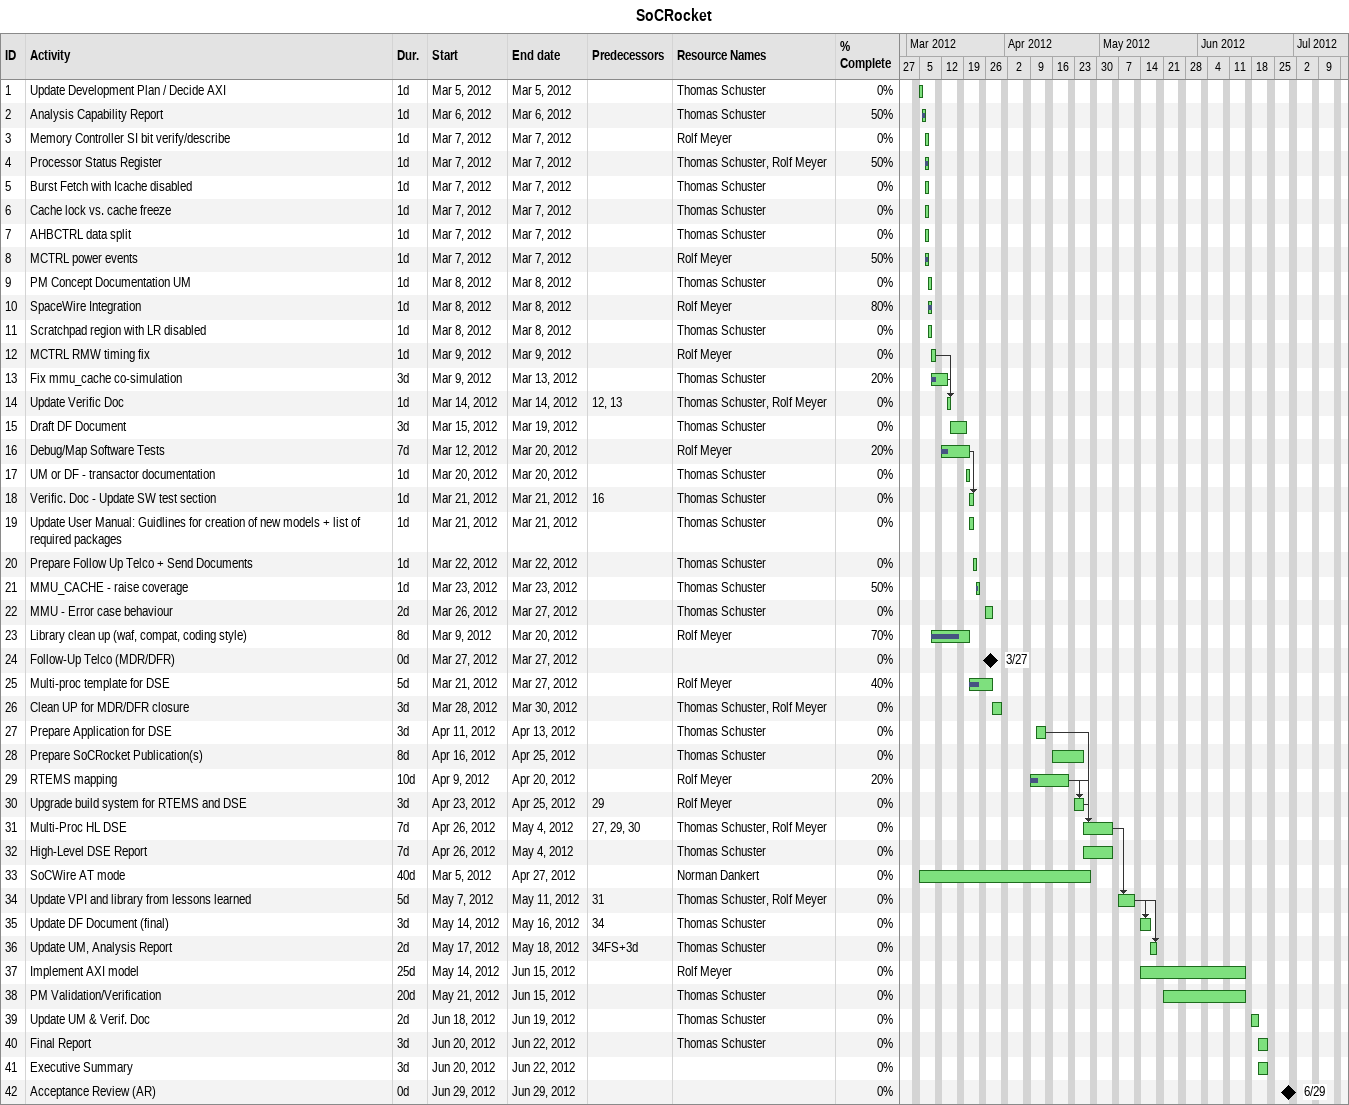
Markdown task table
SoCRocket

| ID | Task | Duration | Start | Finish | Predecessors | Resources | % complete |
|---|---|---|---|---|---|---|---|
| 1 | Update Development Plan / Decide AXI | 1d | 2012-03-05 | 2012-03-05 |  | Thomas Schuster | 0 |
| 2 | Analysis Capability Report | 1d | 2012-03-06 | 2012-03-06 |  | Thomas Schuster | 50 |
| 3 | Memory Controller SI bit verify/describe | 1d | 2012-03-07 | 2012-03-07 |  | Rolf Meyer | 0 |
| 4 | Processor Status Register | 1d | 2012-03-07 | 2012-03-07 |  | Thomas Schuster, Rolf Meyer | 50 |
| 5 | Burst Fetch with Icache disabled | 1d | 2012-03-07 | 2012-03-07 |  | Thomas Schuster | 0 |
| 6 | Cache lock vs. cache freeze | 1d | 2012-03-07 | 2012-03-07 |  | Thomas Schuster | 0 |
| 7 | AHBCTRL data split | 1d | 2012-03-07 | 2012-03-07 |  | Thomas Schuster | 0 |
| 8 | MCTRL power events | 1d | 2012-03-07 | 2012-03-07 |  | Rolf Meyer | 50 |
| 9 | PM Concept Documentation UM | 1d | 2012-03-08 | 2012-03-08 |  | Thomas Schuster | 0 |
| 10 | SpaceWire Integration | 1d | 2012-03-08 | 2012-03-08 |  | Rolf Meyer | 80 |
| 11 | Scratchpad region with LR disabled | 1d | 2012-03-08 | 2012-03-08 |  | Thomas Schuster | 0 |
| 12 | MCTRL RMW timing fix | 1d | 2012-03-09 | 2012-03-09 |  | Rolf Meyer | 0 |
| 13 | Fix mmu_cache co-simulation | 3d | 2012-03-09 | 2012-03-13 |  | Thomas Schuster | 20 |
| 14 | Update Verific Doc | 1d | 2012-03-14 | 2012-03-14 | 12, 13 | Thomas Schuster, Rolf Meyer | 0 |
| 15 | Draft DF Document | 3d | 2012-03-15 | 2012-03-19 |  | Thomas Schuster | 0 |
| 16 | Debug/Map Software Tests | 7d | 2012-03-12 | 2012-03-20 |  | Rolf Meyer | 20 |
| 17 | UM or DF - transactor documentation | 1d | 2012-03-20 | 2012-03-20 |  | Thomas Schuster | 0 |
| 18 | Verific. Doc - Update SW test section | 1d | 2012-03-21 | 2012-03-21 | 16 | Thomas Schuster | 0 |
| 19 | Update User Manual: Guidlines for creation of new models + list of required packages | 1d | 2012-03-21 | 2012-03-21 |  | Thomas Schuster | 0 |
| 20 | Prepare Follow Up Telco + Send Documents | 1d | 2012-03-22 | 2012-03-22 |  | Thomas Schuster | 0 |
| 21 | MMU_CACHE - raise coverage | 1d | 2012-03-23 | 2012-03-23 |  | Thomas Schuster | 50 |
| 22 | MMU - Error case behaviour | 2d | 2012-03-26 | 2012-03-27 |  | Thomas Schuster | 0 |
| 23 | Library clean up (waf, compat, coding style) | 8d | 2012-03-09 | 2012-03-20 |  | Rolf Meyer | 70 |
| 24 | Follow-Up Telco (MDR/DFR) | 0d | 2012-03-27 | 2012-03-27 |  |  | 0 |
| 25 | Multi-proc template for DSE | 5d | 2012-03-21 | 2012-03-27 |  | Rolf Meyer | 40 |
| 26 | Clean UP for MDR/DFR closure | 3d | 2012-03-28 | 2012-03-30 |  | Thomas Schuster, Rolf Meyer | 0 |
| 27 | Prepare Application for DSE | 3d | 2012-04-11 | 2012-04-13 |  | Thomas Schuster | 0 |
| 28 | Prepare SoCRocket Publication(s) | 8d | 2012-04-16 | 2012-04-25 |  | Thomas Schuster | 0 |
| 29 | RTEMS mapping | 10d | 2012-04-09 | 2012-04-20 |  | Rolf Meyer | 20 |
| 30 | Upgrade build system for RTEMS and DSE | 3d | 2012-04-23 | 2012-04-25 | 29 | Rolf Meyer | 0 |
| 31 | Multi-Proc HL DSE | 7d | 2012-04-26 | 2012-05-04 | 27, 29, 30 | Thomas Schuster, Rolf Meyer | 0 |
| 32 | High-Level DSE Report | 7d | 2012-04-26 | 2012-05-04 |  | Thomas Schuster | 0 |
| 33 | SoCWire AT mode | 40d | 2012-03-05 | 2012-04-27 |  | Norman Dankert | 0 |
| 34 | Update VPI and library from lessons learned | 5d | 2012-05-07 | 2012-05-11 | 31 | Thomas Schuster, Rolf Meyer | 0 |
| 35 | Update DF Document (final) | 3d | 2012-05-14 | 2012-05-16 | 34 | Thomas Schuster | 0 |
| 36 | Update UM, Analysis Report | 2d | 2012-05-17 | 2012-05-18 | 34FS+3d | Thomas Schuster | 0 |
| 37 | Implement AXI model | 25d | 2012-05-14 | 2012-06-15 |  | Rolf Meyer | 0 |
| 38 | PM Validation/Verification | 20d | 2012-05-21 | 2012-06-15 |  | Thomas Schuster | 0 |
| 39 | Update UM & Verif. Doc | 2d | 2012-06-18 | 2012-06-19 |  | Thomas Schuster | 0 |
| 40 | Final Report | 3d | 2012-06-20 | 2012-06-22 |  | Thomas Schuster | 0 |
| 41 | Executive Summary | 3d | 2012-06-20 | 2012-06-22 |  |  | 0 |
| 42 | Acceptance Review (AR) | 0d | 2012-06-29 | 2012-06-29 |  |  | 0 |
